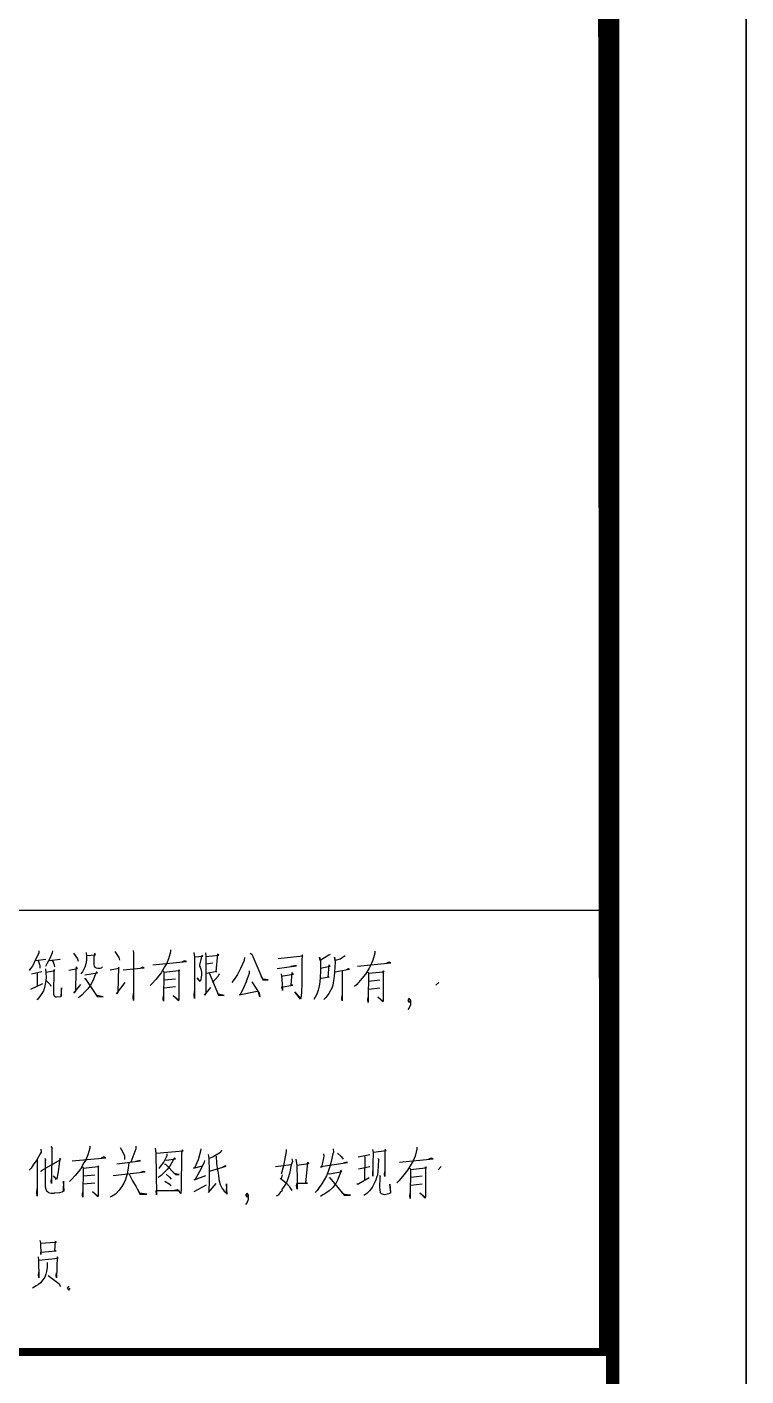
# Model space of a CAD drawing. Extents: x 12152 to 491505, y 111028 to 412681.
# Drawn here: x 231132 to 236526, y 196150 to 206269 of the extents above; entities that cross this region are included whole.
import ezdxf

# ---------------------------------------------------------------- set-up
doc = ezdxf.new("R2010")
doc.units = 0
doc.header["$LTSCALE"] = 1000
doc.header["$MEASUREMENT"] = 0
doc.layers.add('PUB_TITLE', color=4, linetype='Continuous')
doc.layers.add('yichutu', color=7, linetype='Continuous', true_color=0xffffff, plot=False)

# ---------------------------------------------------------------- blocks, each defined once
blk = doc.blocks.new('yct-1051-594-105100-59400-100-1002.0')
at = {"layer": 'yichutu', "color": 7, "true_color": 0xffffff}
blk.add_lwpolyline([(0, 0), (0, 59400), (105100, 59400), (105100, 0)], close=True, dxfattribs=at)

msp = doc.modelspace()

# ---------------------------------------------------------------- linework, layer by layer
at = {"layer": 'PUB_TITLE'}
for p, q in [((227053.8, 199644.6), (235453.8, 199644.6)), ((231929.3, 199342.9), (231931.7, 199321.8)), ((232207.4, 199345.9), (232207.4, 199330.8)), ((231186.7, 199252.2), (231172.2, 199225)), ((231220.5, 199324.8), (231186.7, 199252.2)), ((231196.3, 199267.3), (231273.7, 199276.4)), ((231215.7, 199267.3), (231225.4, 199237.1)), ((231220.5, 199339.9), (231220.5, 199324.8)), ((231283.4, 199246.2), (231271.3, 199222)), ((231302.8, 199282.5), (231283.4, 199246.2)), ((231297.9, 199267.3), (231380.2, 199276.4)), ((231319.7, 199324.8), (231302.8, 199282.5)), ((231322.1, 199339.9), (231319.7, 199324.8)), ((231322.1, 199267.3), (231336.6, 199234.1)), ((231481.8, 199321.8), (231510.8, 199279.4)), ((231510.8, 199279.4), (231515.6, 199261.3)), ((231573.7, 199243.1), (231566.4, 199215.9)), ((231578.5, 199270.4), (231573.7, 199243.1)), ((231576.1, 199327.8), (231578.5, 199300.6)), ((231578.5, 199300.6), (231578.5, 199270.4)), ((231580.9, 199303.6), (231646.3, 199309.7)), ((231641.4, 199318.7), (231634.2, 199294.5)), ((231634.2, 199294.5), (231634.2, 199273.4)), ((231634.2, 199273.4), (231634.2, 199255.2)), ((231634.2, 199255.2), (231634.2, 199234.1)), ((231646.3, 199309.7), (231641.4, 199318.7)), ((231791.4, 199333.9), (231810.7, 199303.6)), ((231810.7, 199303.6), (231820.4, 199288.5)), ((231820.4, 199288.5), (231825.3, 199270.4)), ((231931.7, 199321.8), (231931.7, 198968)), ((232076.8, 199234.1), (232328.4, 199258.3)), ((232178.4, 199243.1), (232163.9, 199219)), ((232192.9, 199279.4), (232178.4, 199243.1)), ((232207.4, 199330.8), (232192.9, 199279.4)), ((232313.9, 199264.3), (232294.5, 199255.2)), ((232328.4, 199258.3), (232313.9, 199264.3)), ((232384, 199327.8), (232388.9, 199291.5)), ((232388.9, 199291.5), (232388.9, 198983.1)), ((232391.3, 199294.5), (232451.8, 199300.6)), ((232444.5, 199306.6), (232425.1, 199231)), ((232451.8, 199300.6), (232444.5, 199306.6)), ((232471.1, 199324.8), (232473.5, 199297.6)), ((232473.5, 199297.6), (232473.5, 199019.4)), ((232475.9, 199297.6), (232570.3, 199306.6)), ((232526.7, 199246.2), (232475.9, 199240.1)), ((232560.6, 199315.7), (232548.5, 199185.7)), ((232570.3, 199306.6), (232560.6, 199315.7)), ((232761.4, 199267.3), (232734.8, 199206.9)), ((232763.8, 199288.5), (232761.4, 199267.3)), ((232807.3, 199321.8), (232819.4, 199315.7)), ((232819.4, 199315.7), (232901.7, 199122.2)), ((233015.7, 199282.6), (233201.9, 199300.8)), ((233197.1, 199309.9), (233194.7, 199264.5)), ((233194.7, 199264.5), (233194.7, 199095.2)), ((233201.9, 199300.8), (233197.1, 199309.9)), ((233325.3, 199291.7), (233332.5, 199267.5)), ((233330.1, 199267.5), (233325.3, 199291.7)), ((233395.4, 199306.8), (233330.1, 199267.5)), ((233332.5, 199267.5), (233332.5, 199188.9)), ((233405.1, 199312.9), (233395.4, 199306.8)), ((233439, 199291.7), (233443.8, 199255.4)), ((233443.8, 199267.5), (233439, 199291.7)), ((233443.8, 199255.4), (233441.4, 199219.1)), ((233480.1, 199276.6), (233443.8, 199267.5)), ((233518.8, 199300.8), (233480.1, 199276.6)), ((233610.7, 199225.2), (233862.3, 199249.4)), ((233726.8, 199270.6), (233712.3, 199234.3)), ((233741.3, 199322), (233726.8, 199270.6)), ((233741.3, 199337.1), (233741.3, 199322)), ((233847.8, 199255.4), (233828.4, 199246.4)), ((233862.3, 199249.4), (233847.8, 199255.4)), ((231157.6, 199206.9), (231148, 199191.7)), ((231172.2, 199225), (231157.6, 199206.9)), ((231164.9, 199167.6), (231242.3, 199185.7)), ((231208.4, 199173.6), (231208.4, 199073.8)), ((231225.4, 199237.1), (231227.8, 199228)), ((231227.8, 199228), (231227.8, 199209.9)), ((231271.3, 199203.8), (231273.7, 199176.6)), ((231273.7, 199176.6), (231276.2, 199137.3)), ((231276.2, 199179.6), (231341.5, 199191.7)), ((231334.2, 199179.6), (231331.8, 199034.5)), ((231334.2, 199197.8), (231334.2, 199179.6)), ((231341.5, 199191.7), (231334.2, 199197.8)), ((231336.6, 199234.1), (231339.1, 199219)), ((231445.5, 199194.8), (231510.8, 199206.9)), ((231498.7, 199194.8), (231496.3, 199034.5)), ((231501.1, 199219), (231498.7, 199194.8)), ((231510.8, 199206.9), (231501.1, 199219)), ((231547.1, 199182.7), (231535, 199167.6)), ((231556.8, 199197.8), (231547.1, 199182.7)), ((231566.4, 199215.9), (231556.8, 199197.8)), ((231566.4, 199158.5), (231660.8, 199173.6)), ((231643.8, 199158.5), (231631.7, 199128.2)), ((231634.2, 199234.1), (231636.6, 199225)), ((231636.6, 199225), (231641.4, 199215.9)), ((231641.4, 199215.9), (231651.1, 199212.9)), ((231653.5, 199182.7), (231643.8, 199158.5)), ((231651.1, 199212.9), (231663.2, 199209.9)), ((231660.8, 199173.6), (231653.5, 199182.7)), ((231663.2, 199209.9), (231680.1, 199209.9)), ((231680.1, 199209.9), (231689.8, 199212.9)), ((231689.8, 199212.9), (231697.1, 199219)), ((231755.1, 199197.8), (231822.8, 199209.9)), ((231818, 199215.9), (231813.2, 199028.5)), ((231822.8, 199209.9), (231818, 199215.9)), ((231854.3, 199197.8), (232011.5, 199212.9)), ((232001.8, 199215.9), (231982.5, 199209.9)), ((232011.5, 199212.9), (232001.8, 199215.9)), ((232137.3, 199173.6), (232098.6, 199125.2)), ((232163.9, 199219), (232137.3, 199173.6)), ((232154.2, 199191.7), (232159.1, 199179.6)), ((232159.1, 199179.6), (232156.6, 198980.1)), ((232159.1, 199179.6), (232270.3, 199191.7)), ((232270.3, 199197.8), (232275.2, 199191.7)), ((232270.3, 199191.7), (232270.3, 199197.8)), ((232275.2, 199191.7), (232270.3, 199188.7)), ((232270.3, 199188.7), (232270.3, 198977.1)), ((232425.1, 199231), (232425.1, 199225)), ((232425.1, 199225), (232430, 199215.9)), ((232430, 199215.9), (232437.2, 199200.8)), ((232437.2, 199200.8), (232442.1, 199179.6)), ((232439.7, 199140.3), (232437.2, 199125.2)), ((232442.1, 199161.5), (232439.7, 199140.3)), ((232442.1, 199179.6), (232442.1, 199161.5)), ((232555.8, 199185.7), (232478.4, 199170.6)), ((232497.7, 199173.6), (232567.9, 199007.3)), ((232565.4, 199149.4), (232524.3, 199101)), ((232548.5, 199185.7), (232555.8, 199185.7)), ((232572.7, 199167.6), (232565.4, 199149.4)), ((232710.6, 199161.5), (232686.4, 199125.2)), ((232734.8, 199206.9), (232710.6, 199161.5)), ((232797.7, 199170.6), (232775.9, 199110.1)), ((232797.7, 199188.7), (232797.7, 199170.6)), ((232904.1, 199128.2), (232889.6, 199149.4)), ((233008.4, 199207.1), (233153.5, 199228.2)), ((233038.4, 199165.8), (233043.2, 199129.5)), ((233129.3, 199161.7), (233039.8, 199146.6)), ((233139, 199228.2), (233112.4, 199222.2)), ((233114.8, 199083.1), (233122.1, 199176.8)), ((233122.1, 199176.8), (233129.3, 199161.7)), ((233153.5, 199228.2), (233139, 199228.2)), ((233330.1, 199140.5), (233327.7, 199107.3)), ((233332.5, 199188.9), (233330.1, 199140.5)), ((233402.7, 199222.2), (233334.9, 199207.1)), ((233342.2, 199134.5), (233397.8, 199143.6)), ((233390.6, 199140.5), (233397.8, 199234.3)), ((233397.8, 199143.6), (233390.6, 199140.5)), ((233397.8, 199234.3), (233402.7, 199222.2)), ((233436.5, 199146.6), (233431.7, 199116.3)), ((233439, 199179.8), (233436.5, 199146.6)), ((233441.4, 199219.1), (233439, 199179.8)), ((233441.4, 199182.9), (233550.2, 199201)), ((233497, 199188.9), (233497, 198965.2)), ((233543, 199204), (233530.9, 199198)), ((233550.2, 199201), (233543, 199204)), ((233671.2, 199164.7), (233632.5, 199116.3)), ((233697.8, 199210.1), (233671.2, 199164.7)), ((233688.1, 199182.9), (233692.9, 199170.8)), ((233692.9, 199170.8), (233690.5, 198971.2)), ((233692.9, 199170.8), (233804.2, 199182.9)), ((233712.3, 199234.3), (233697.8, 199210.1)), ((233804.2, 199188.9), (233809.1, 199182.9)), ((233804.2, 199182.9), (233804.2, 199188.9)), ((233809.1, 199182.9), (233804.2, 199179.8)), ((233804.2, 199179.8), (233804.2, 198968.2)), ((231160.1, 199052.7), (231249.6, 199095)), ((231254.4, 199040.6), (231242.3, 199019.4)), ((231264.1, 199064.7), (231254.4, 199040.6)), ((231271.3, 199101), (231264.1, 199064.7)), ((231276.2, 199137.3), (231271.3, 199101)), ((231276.2, 199116.2), (231305.2, 199085.9)), ((231305.2, 199085.9), (231310, 199073.8)), ((231389.9, 199061.7), (231385, 199001.3)), ((231389.9, 199001.3), (231389.9, 199061.7)), ((231484.2, 199022.4), (231535, 199085.9)), ((231564, 199131.3), (231568.9, 199131.3)), ((231588.2, 199055.7), (231566.4, 199031.5)), ((231568.9, 199131.3), (231658.4, 198998.2)), ((231607.6, 199082.9), (231588.2, 199055.7)), ((231619.6, 199104.1), (231607.6, 199082.9)), ((231631.7, 199128.2), (231619.6, 199104.1)), ((231803.5, 199016.4), (231868.8, 199101)), ((232072, 199095), (232055.1, 199079.9)), ((232098.6, 199125.2), (232072, 199095)), ((232246.1, 199128.2), (232161.5, 199119.2)), ((232161.5, 199061.7), (232246.1, 199070.8)), ((232408.2, 199137.3), (232430, 199113.1)), ((232430, 199110.1), (232408.2, 199137.3)), ((232437.2, 199125.2), (232430, 199110.1)), ((232463.8, 199007.3), (232512.2, 199064.7)), ((232686.4, 199125.2), (232669.5, 199101)), ((232756.5, 199061.7), (232732.3, 199010.3)), ((232778.3, 199113.1), (232756.5, 199061.7)), ((232775.9, 199110.1), (232778.3, 199113.1)), ((232819.4, 199107.1), (232872.6, 199022.4)), ((232901.7, 199122.2), (232906.5, 199122.2)), ((232940.4, 199122.2), (232904.1, 199128.2)), ((232906.5, 199122.2), (232940.4, 199122.2)), ((233039.8, 199068), (233126.9, 199083.1)), ((233043.2, 199129.5), (233048, 199041.9)), ((233048, 199041.9), (233045.6, 199063)), ((233126.9, 199083.1), (233114.8, 199083.1)), ((233194.7, 199095.2), (233192.2, 199028.7)), ((233315.6, 199043.8), (233305.9, 199013.5)), ((233322.9, 199074), (233315.6, 199043.8)), ((233327.7, 199107.3), (233322.9, 199074)), ((233337.4, 199131.5), (233342.2, 199134.5)), ((233407.5, 199040.8), (233395.4, 199019.6)), ((233419.6, 199058.9), (233407.5, 199040.8)), ((233426.9, 199083.1), (233419.6, 199058.9)), ((233431.7, 199116.3), (233426.9, 199083.1)), ((233605.9, 199086.1), (233588.9, 199071)), ((233632.5, 199116.3), (233605.9, 199086.1)), ((233780, 199119.4), (233695.4, 199110.3)), ((233695.4, 199052.8), (233780, 199061.9)), ((234222.7, 199101.2), (234198.5, 199083.1)), ((231213.3, 198977.1), (231206, 198971)), ((231225.4, 198995.2), (231213.3, 198977.1)), ((231242.3, 199019.4), (231225.4, 198995.2)), ((231331.8, 199034.5), (231331.8, 199013.3)), ((231331.8, 199013.3), (231336.6, 199001.3)), ((231336.6, 199001.3), (231343.9, 198995.2)), ((231343.9, 198995.2), (231353.6, 198995.2)), ((231353.6, 198995.2), (231385, 198998.2)), ((231385, 198998.2), (231389.9, 199001.3)), ((231496.3, 199034.5), (231484.2, 199022.4)), ((231527.7, 198995.2), (231513.2, 198986.1)), ((231544.7, 199010.3), (231527.7, 198995.2)), ((231566.4, 199031.5), (231544.7, 199010.3)), ((231658.4, 199004.3), (231646.3, 199016.4)), ((231704.3, 198995.2), (231658.4, 199004.3)), ((231658.4, 198998.2), (231704.3, 198995.2)), ((231813.2, 199028.5), (231803.5, 199016.4)), ((231929.3, 198992.2), (231931.7, 199022.4)), ((231931.7, 198968), (231929.3, 198992.2)), ((232154.2, 198980.1), (232156.6, 199001.3)), ((232156.6, 198961.9), (232154.2, 198980.1)), ((232156.6, 198980.1), (232156.6, 198961.9)), ((232229.2, 199004.3), (232267.9, 198971)), ((232267.9, 198965), (232229.2, 199004.3)), ((232270.3, 198977.1), (232267.9, 198965)), ((232386.4, 199007.3), (232388.9, 199034.5)), ((232388.9, 198983.1), (232386.4, 199007.3)), ((232473.5, 199019.4), (232463.8, 199007.3)), ((232567.9, 199013.3), (232558.2, 199031.5)), ((232611.4, 199004.3), (232567.9, 199013.3)), ((232567.9, 199007.3), (232611.4, 199004.3)), ((232722.7, 199010.3), (232858.1, 199037.5)), ((232732.3, 199010.3), (232722.7, 199010.3)), ((232877.5, 198995.2), (232867.8, 199028.5)), ((232872.6, 199022.4), (232877.5, 198995.2)), ((233141.4, 199031.7), (233182.6, 198986.3)), ((233182.6, 198977.3), (233141.4, 199031.7)), ((233185, 198983.3), (233182.6, 198977.3)), ((233189.8, 198998.4), (233185, 198983.3)), ((233192.2, 199028.7), (233189.8, 198998.4)), ((233293.8, 198992.4), (233284.2, 198974.2)), ((233305.9, 199013.5), (233293.8, 198992.4)), ((233371.2, 198986.3), (233359.1, 198974.2)), ((233383.3, 199001.4), (233371.2, 198986.3)), ((233395.4, 199019.6), (233383.3, 199001.4)), ((233494.6, 198980.3), (233497, 199004.5)), ((233497, 198965.2), (233494.6, 198980.3)), ((233688.1, 198971.2), (233690.5, 198992.4)), ((233690.5, 198953.1), (233688.1, 198971.2)), ((233690.5, 198971.2), (233690.5, 198953.1)), ((233763.1, 198995.4), (233801.8, 198962.1)), ((233801.8, 198956.1), (233763.1, 198995.4)), ((233804.2, 198968.2), (233801.8, 198956.1)), ((234000.1, 198983.3), (233988.1, 198968.2)), ((233988.1, 198968.2), (234000.1, 198953.1)), ((234012.2, 198968.2), (234000.1, 198983.3)), ((234000.1, 198953.1), (234012.2, 198968.2)), ((234000.1, 198910.7), (234012.2, 198938)), ((234012.2, 198938), (234012.2, 198968.2)), ((233990.5, 198898.6), (234000.1, 198910.7)), ((231236.9, 197830), (231229.6, 197817.9)), ((231234.5, 197851.2), (231236.9, 197830)), ((231311.9, 197872.3), (231324, 197857.2)), ((231319.1, 197860.2), (231316.7, 197594.2)), ((231324, 197857.2), (231319.1, 197860.2)), ((231602.2, 197860.2), (231587.6, 197808.8)), ((231602.2, 197875.3), (231602.2, 197860.2)), ((231831.9, 197863.3), (231851.3, 197830)), ((231851.3, 197830), (231863.4, 197802.8)), ((231948.1, 197854.2), (231911.8, 197754.4)), ((231948.1, 197875.3), (231948.1, 197854.2)), ((232093.2, 197860.2), (232098, 197820.9)), ((232100.4, 197820.9), (232303.6, 197839.1)), ((232296.4, 197848.1), (232291.5, 197820.9)), ((232303.6, 197839.1), (232296.4, 197848.1)), ((232434.3, 197836), (232414.9, 197772.5)), ((232436.7, 197854.2), (232434.3, 197836)), ((232584.2, 197827), (232528.6, 197793.7)), ((232591.5, 197845.1), (232584.2, 197827)), ((233075.6, 197833.2), (233056.2, 197727.4)), ((233075.6, 197848.3), (233075.6, 197833.2)), ((233431.1, 197830.2), (233426.3, 197818.1)), ((233428.7, 197854.4), (233431.1, 197830.2)), ((233723.8, 197848.3), (233728.7, 197827.2)), ((233728.7, 197827.2), (233726.2, 197742.5)), ((233731.1, 197830.2), (233825.4, 197842.3)), ((233818.2, 197851.4), (233815.7, 197836.2)), ((233815.7, 197836.2), (233815.7, 197685.1)), ((233825.4, 197842.3), (233818.2, 197851.4)), ((234057.6, 197851.4), (234043.1, 197800)), ((234057.6, 197866.5), (234057.6, 197851.4)), ((231178.8, 197733.2), (231164.3, 197709.1)), ((231205.5, 197772.5), (231178.8, 197733.2)), ((231229.6, 197817.9), (231205.5, 197772.5)), ((231207.9, 197772.5), (231207.9, 197500.4)), ((231241.7, 197690.9), (231384.5, 197775.6)), ((231265.9, 197784.6), (231273.2, 197769.5)), ((231268.3, 197775.6), (231268.3, 197591.1)), ((231273.2, 197769.5), (231268.3, 197775.6)), ((231377.2, 197784.6), (231369.9, 197721.1)), ((231384.5, 197775.6), (231377.2, 197784.6)), ((231471.5, 197763.5), (231723.1, 197787.7)), ((231558.6, 197748.4), (231532, 197703)), ((231573.1, 197772.5), (231558.6, 197748.4)), ((231587.6, 197808.8), (231573.1, 197772.5)), ((231665, 197727.2), (231669.9, 197721.1)), ((231665, 197721.1), (231665, 197727.2)), ((231708.6, 197793.7), (231689.2, 197784.6)), ((231723.1, 197787.7), (231708.6, 197793.7)), ((231805.3, 197742.3), (231984.3, 197763.5)), ((231863.4, 197802.8), (231863.4, 197775.6)), ((231894.8, 197748.4), (231890, 197709.1)), ((231977.1, 197766.5), (231948.1, 197760.5)), ((231984.3, 197763.5), (231977.1, 197766.5)), ((232098, 197820.9), (232102.9, 197509.5)), ((232158.5, 197757.4), (232131.9, 197721.1)), ((232180.3, 197802.8), (232158.5, 197757.4)), ((232163.3, 197739.3), (232170.6, 197739.3)), ((232168.2, 197772.5), (232177.8, 197769.5)), ((232170.6, 197739.3), (232245.6, 197660.7)), ((232177.8, 197769.5), (232245.6, 197778.6)), ((232180.3, 197817.9), (232180.3, 197802.8)), ((232206.9, 197730.2), (232182.7, 197700)), ((232238.3, 197787.7), (232206.9, 197730.2)), ((232245.6, 197778.6), (232238.3, 197787.7)), ((232291.5, 197820.9), (232289.1, 197548.8)), ((232381, 197709.1), (232448.8, 197727.2)), ((232414.9, 197772.5), (232388.3, 197709.1)), ((232460.9, 197751.4), (232427, 197684.9)), ((232463.3, 197766.5), (232460.9, 197751.4)), ((232489.9, 197811.9), (232497.1, 197781.6)), ((232497.1, 197781.6), (232499.6, 197687.9)), ((232528.6, 197793.7), (232499.6, 197781.6)), ((232502, 197687.9), (232625.3, 197724.2)), ((232550.4, 197799.8), (232552.8, 197745.3)), ((232552.8, 197745.3), (232560, 197693.9)), ((232618.1, 197727.2), (232596.3, 197715.1)), ((232625.3, 197724.2), (232618.1, 197727.2)), ((232995.7, 197721.3), (233114.3, 197736.5)), ((233056.2, 197727.4), (233039.3, 197663.9)), ((233114.3, 197733.4), (233102.2, 197669.9)), ((233123.9, 197760.6), (233114.3, 197733.4)), ((233119.1, 197778.8), (233123.9, 197760.6)), ((233148.1, 197775.8), (233155.4, 197730.4)), ((233242.5, 197742.5), (233155.4, 197730.4)), ((233155.4, 197730.4), (233157.8, 197624.6)), ((233223.1, 197597.4), (233237.6, 197754.6)), ((233237.6, 197754.6), (233242.5, 197742.5)), ((233336.8, 197721.3), (233535.2, 197751.6)), ((233358.6, 197800), (233341.6, 197715.3)), ((233356.2, 197818.1), (233358.6, 197800)), ((233414.2, 197760.6), (233404.5, 197721.3)), ((233426.3, 197818.1), (233414.2, 197760.6)), ((233460.2, 197821.1), (233489.2, 197796.9)), ((233489.2, 197796.9), (233498.9, 197784.8)), ((233498.9, 197784.8), (233503.7, 197775.8)), ((233523.1, 197751.6), (233508.5, 197748.6)), ((233535.2, 197751.6), (233523.1, 197751.6)), ((233704.5, 197809), (233617.4, 197790.9)), ((233665.8, 197796.9), (233663.4, 197618.5)), ((233726.2, 197742.5), (233726.2, 197648.8)), ((233764.9, 197781.8), (233774.6, 197772.7)), ((233767.4, 197727.4), (233764.9, 197688.1)), ((233769.8, 197772.7), (233767.4, 197727.4)), ((233774.6, 197772.7), (233769.8, 197772.7)), ((233927, 197754.6), (234178.6, 197778.8)), ((234014.1, 197739.5), (233987.5, 197694.1)), ((234028.6, 197763.7), (234014.1, 197739.5)), ((234043.1, 197800), (234028.6, 197763.7)), ((234164.1, 197784.8), (234144.7, 197775.8)), ((234178.6, 197778.8), (234164.1, 197784.8)), ((231164.3, 197709.1), (231147.4, 197693.9)), ((231234.5, 197687.9), (231239.3, 197684.9)), ((231239.3, 197684.9), (231241.7, 197690.9)), ((231314.3, 197609.3), (231316.7, 197630.4)), ((231331.2, 197651.6), (231353, 197630.4)), ((231353, 197624.4), (231331.2, 197651.6)), ((231357.8, 197639.5), (231353, 197624.4)), ((231353, 197630.4), (231355.4, 197636.5)), ((231360.3, 197657.6), (231357.8, 197639.5)), ((231365.1, 197681.8), (231360.3, 197657.6)), ((231369.9, 197721.1), (231365.1, 197681.8)), ((231466.7, 197624.4), (231449.8, 197609.3)), ((231493.3, 197654.6), (231466.7, 197624.4)), ((231532, 197703), (231493.3, 197654.6)), ((231548.9, 197721.1), (231553.8, 197709.1)), ((231553.8, 197709.1), (231551.4, 197509.5)), ((231553.8, 197709.1), (231665, 197721.1)), ((231640.9, 197657.6), (231556.2, 197648.6)), ((231669.9, 197721.1), (231665, 197718.1)), ((231665, 197718.1), (231665, 197506.5)), ((231778.7, 197654.6), (232018.2, 197681.8)), ((231870.6, 197624.4), (231858.6, 197597.2)), ((231882.7, 197666.7), (231870.6, 197624.4)), ((231890, 197709.1), (231882.7, 197666.7)), ((231897.3, 197663.7), (231923.9, 197615.3)), ((232003.7, 197684.9), (231984.3, 197675.8)), ((232015.8, 197681.8), (232003.7, 197684.9)), ((232139.1, 197654.6), (232115, 197639.5)), ((232131.9, 197721.1), (232119.8, 197706)), ((232160.9, 197675.8), (232139.1, 197654.6)), ((232182.7, 197700), (232160.9, 197675.8)), ((232175.4, 197663.7), (232202, 197642.5)), ((232202, 197642.5), (232214.1, 197627.4)), ((232245.6, 197666.7), (232233.5, 197672.8)), ((232272.2, 197660.7), (232245.6, 197666.7)), ((232245.6, 197660.7), (232272.2, 197660.7)), ((232388.3, 197709.1), (232381, 197709.1)), ((232385.9, 197621.4), (232473, 197654.6)), ((232393.1, 197624.4), (232385.9, 197621.4)), ((232427, 197684.9), (232393.1, 197624.4)), ((232499.6, 197687.9), (232499.6, 197609.3)), ((232560, 197693.9), (232562.5, 197687.9)), ((232562.5, 197687.9), (232567.3, 197657.6)), ((232567.3, 197657.6), (232572.1, 197624.4)), ((232572.1, 197624.4), (232581.8, 197588.1)), ((233032, 197633.7), (233051.4, 197618.5)), ((233045, 197659), (233037.8, 197628.7)), ((233090.1, 197636.7), (233080.4, 197606.4)), ((233102.2, 197669.9), (233090.1, 197636.7)), ((233157.8, 197624.6), (233157.8, 197552)), ((233341.6, 197715.3), (233336.8, 197721.3)), ((233361, 197621.6), (233344.1, 197591.3)), ((233377.9, 197651.8), (233361, 197621.6)), ((233392.4, 197685.1), (233377.9, 197651.8)), ((233404.5, 197721.3), (233392.4, 197685.1)), ((233392.4, 197669.9), (233404.5, 197666.9)), ((233397.3, 197639.7), (233404.5, 197636.7)), ((233404.5, 197666.9), (233494, 197685.1)), ((233404.5, 197636.7), (233511, 197506.7)), ((233465, 197624.6), (233448.1, 197594.3)), ((233481.9, 197673), (233465, 197624.6)), ((233486.8, 197694.1), (233481.9, 197673)), ((233494, 197685.1), (233486.8, 197694.1)), ((233619.8, 197703.2), (233704.5, 197721.3)), ((233622.2, 197594.3), (233699.6, 197639.7)), ((233726.2, 197663.9), (233726.2, 197688.1)), ((233726.2, 197648.8), (233726.2, 197663.9)), ((233748, 197621.6), (233735.9, 197594.3)), ((233755.3, 197645.7), (233748, 197621.6)), ((233760.1, 197657.8), (233755.3, 197645.7)), ((233764.9, 197688.1), (233760.1, 197657.8)), ((233777, 197657.8), (233781.9, 197645.7)), ((233779.5, 197639.7), (233777, 197564.1)), ((233781.9, 197645.7), (233779.5, 197639.7)), ((233813.3, 197663.9), (233815.7, 197682)), ((233815.7, 197645.7), (233813.3, 197663.9)), ((233815.7, 197685.1), (233815.7, 197645.7)), ((233948.8, 197645.7), (233922.2, 197615.5)), ((233987.5, 197694.1), (233948.8, 197645.7)), ((234004.4, 197712.3), (234009.3, 197700.2)), ((234009.3, 197700.2), (234006.8, 197500.6)), ((234009.3, 197700.2), (234120.5, 197712.3)), ((234096.3, 197648.8), (234011.7, 197639.7)), ((234120.5, 197718.3), (234125.4, 197712.3)), ((234120.5, 197712.3), (234120.5, 197718.3)), ((234125.4, 197712.3), (234120.5, 197709.2)), ((234120.5, 197709.2), (234120.5, 197497.6)), ((234239.1, 197721.3), (234217.3, 197697.2)), ((231205.5, 197524.6), (231207.9, 197557.9)), ((231207.9, 197500.4), (231205.5, 197524.6)), ((231268.3, 197591.1), (231268.3, 197570)), ((231268.3, 197570), (231273.2, 197551.8)), ((231273.2, 197551.8), (231278, 197539.7)), ((231278, 197539.7), (231285.3, 197533.7)), ((231285.3, 197533.7), (231292.5, 197527.6)), ((231292.5, 197527.6), (231311.9, 197521.6)), ((231311.9, 197521.6), (231336.1, 197521.6)), ((231316.7, 197594.2), (231314.3, 197609.3)), ((231336.1, 197521.6), (231338.5, 197524.6)), ((231338.5, 197524.6), (231377.2, 197527.6)), ((231377.2, 197527.6), (231396.5, 197530.7)), ((231403.8, 197539.7), (231396.5, 197530.7)), ((231396.5, 197530.7), (231411.1, 197539.7)), ((231406.2, 197612.3), (231403.8, 197539.7)), ((231411.1, 197539.7), (231406.2, 197612.3)), ((231548.9, 197509.5), (231551.4, 197530.7)), ((231556.2, 197591.1), (231640.9, 197600.2)), ((231623.9, 197533.7), (231662.6, 197500.4)), ((231662.6, 197494.4), (231623.9, 197533.7)), ((231819.9, 197542.8), (231795.7, 197515.5)), ((231844, 197573), (231819.9, 197542.8)), ((231858.6, 197597.2), (231844, 197573)), ((231923.9, 197615.3), (231950.5, 197570)), ((231950.5, 197570), (231979.5, 197515.5)), ((231979.5, 197521.6), (231962.6, 197548.8)), ((232025.5, 197515.5), (231979.5, 197521.6)), ((232100.4, 197542.8), (232272.2, 197542.8)), ((232102.9, 197509.5), (232100.4, 197542.8)), ((232165.8, 197612.3), (232197.2, 197591.1)), ((232197.2, 197591.1), (232211.7, 197576)), ((232260.1, 197545.8), (232235.9, 197542.8)), ((232272.2, 197542.8), (232260.1, 197545.8)), ((232286.7, 197518.6), (232269.8, 197542.8)), ((232289.1, 197548.8), (232286.7, 197518.6)), ((232385.9, 197533.7), (232477.8, 197585.1)), ((232492.3, 197527.6), (232550.4, 197594.2)), ((232497.1, 197536.7), (232492.3, 197527.6)), ((232499.6, 197609.3), (232497.1, 197536.7)), ((232581.8, 197588.1), (232596.3, 197557.9)), ((232596.3, 197557.9), (232610.8, 197536.7)), ((232610.8, 197536.7), (232625.3, 197524.6)), ((232627.8, 197591.1), (232625.3, 197521.6)), ((232625.3, 197524.6), (232632.6, 197515.5)), ((232632.6, 197515.5), (232627.8, 197591.1)), ((232782.6, 197521.6), (232770.5, 197506.5)), ((232794.7, 197506.5), (232782.6, 197521.6)), ((233030.5, 197525.9), (233016, 197507.8)), ((233047.5, 197541), (233030.5, 197525.9)), ((233061, 197573.2), (233041.7, 197546)), ((233051.4, 197618.5), (233078, 197597.4)), ((233075.6, 197597.4), (233061, 197573.2)), ((233080.4, 197606.4), (233075.6, 197597.4)), ((233078, 197597.4), (233099.7, 197573.2)), ((233099.7, 197573.2), (233109.4, 197558.1)), ((233109.4, 197558.1), (233119.1, 197542.9)), ((233153, 197579.2), (233157.8, 197597.4)), ((233157.8, 197552), (233153, 197579.2)), ((233157.8, 197597.4), (233235.2, 197597.4)), ((233235.2, 197597.4), (233223.1, 197597.4)), ((233307.8, 197542.9), (233293.3, 197527.8)), ((233324.7, 197564.1), (233307.8, 197542.9)), ((233344.1, 197591.3), (233324.7, 197564.1)), ((233373.1, 197521.8), (233351.3, 197509.7)), ((233399.7, 197539.9), (233373.1, 197521.8)), ((233426.3, 197564.1), (233399.7, 197539.9)), ((233448.1, 197594.3), (233426.3, 197564.1)), ((233511, 197512.7), (233491.6, 197527.8)), ((233605.3, 197594.3), (233615, 197588.3)), ((233615, 197588.3), (233622.2, 197594.3)), ((233702.1, 197539.9), (233680.3, 197518.8)), ((233721.4, 197564.1), (233702.1, 197539.9)), ((233735.9, 197594.3), (233721.4, 197564.1)), ((233777, 197564.1), (233779.5, 197546)), ((233779.5, 197546), (233781.9, 197527.8)), ((233781.9, 197527.8), (233789.1, 197518.8)), ((233847.2, 197518.8), (233856.9, 197521.8)), ((233854.4, 197588.3), (233859.3, 197527.8)), ((233861.7, 197527.8), (233854.4, 197588.3)), ((233859.3, 197527.8), (233854.4, 197521.8)), ((233856.9, 197521.8), (233861.7, 197527.8)), ((233922.2, 197615.5), (233905.2, 197600.4)), ((234004.4, 197500.6), (234006.8, 197521.8)), ((234011.7, 197582.3), (234096.3, 197591.3)), ((234079.4, 197524.8), (234118.1, 197491.5)), ((234118.1, 197485.5), (234079.4, 197524.8)), ((231551.4, 197491.3), (231548.9, 197509.5)), ((231551.4, 197509.5), (231551.4, 197491.3)), ((231665, 197506.5), (231662.6, 197494.4)), ((231771.5, 197500.4), (231757, 197491.3)), ((231795.7, 197515.5), (231771.5, 197500.4)), ((231979.5, 197515.5), (232030.3, 197515.5)), ((232030.3, 197515.5), (232025.5, 197515.5)), ((232770.5, 197506.5), (232782.6, 197491.3)), ((232772.9, 197436.9), (232782.6, 197449)), ((232782.6, 197491.3), (232794.7, 197506.5)), ((232782.6, 197449), (232794.7, 197476.2)), ((232794.7, 197476.2), (232794.7, 197506.5)), ((233016, 197507.8), (233001.5, 197498.7)), ((233351.3, 197509.7), (233334.4, 197497.6)), ((233559.3, 197506.7), (233511, 197512.7)), ((233511, 197506.7), (233559.3, 197506.7)), ((233680.3, 197518.8), (233658.5, 197503.6)), ((233789.1, 197518.8), (233796.4, 197515.7)), ((233796.4, 197515.7), (233810.9, 197512.7)), ((233810.9, 197512.7), (233847.2, 197518.8)), ((234006.8, 197482.5), (234004.4, 197500.6)), ((234006.8, 197500.6), (234006.8, 197482.5)), ((234120.5, 197497.6), (234118.1, 197485.5)), ((231227.2, 197167.3), (231232.1, 197146.1)), ((231343.3, 197152.1), (231232.1, 197143.1)), ((231232.1, 197146.1), (231234.5, 197061.4)), ((231340.9, 197088.6), (231345.7, 197161.2)), ((231350.6, 197152.1), (231343.3, 197152.1)), ((231345.7, 197161.2), (231350.6, 197152.1)), ((231215.1, 197043.3), (231217.5, 197019.1)), ((231217.5, 197019.1), (231220, 196886.1)), ((231220, 197019.1), (231365.1, 197034.2)), ((231234.5, 197079.6), (231350.6, 197088.6)), ((231234.5, 197061.4), (231234.5, 197079.6)), ((231350.6, 197088.6), (231340.9, 197088.6)), ((231357.8, 197043.3), (231353, 196886.1)), ((231365.1, 197034.2), (231357.8, 197043.3)), ((231217.5, 196907.2), (231220, 196928.4)), ((231273.2, 196913.3), (231265.9, 196892.1)), ((231278, 196934.4), (231273.2, 196913.3)), ((231282.9, 196967.7), (231278, 196934.4)), ((231282.9, 197001), (231282.9, 196967.7)), ((231350.6, 196901.2), (231353, 196925.4)), ((231200.6, 196825.6), (231174, 196810.5)), ((231217.5, 196837.7), (231200.6, 196825.6)), ((231220, 196886.1), (231217.5, 196907.2)), ((231232.1, 196849.8), (231217.5, 196837.7)), ((231251.4, 196870.9), (231232.1, 196849.8)), ((231265.9, 196892.1), (231251.4, 196870.9)), ((231290.1, 196904.2), (231350.6, 196858.8)), ((231353, 196886.1), (231350.6, 196901.2)), ((231350.6, 196858.8), (231369.9, 196843.7)), ((231369.9, 196843.7), (231382, 196822.6)), ((231444.6, 196824.9), (231432.8, 196810.1)), ((231432.8, 196810.1), (231444.6, 196795.3)), ((231444.6, 196795.3), (231456.5, 196810.1))]:
    msp.add_line(p, q, dxfattribs=at)
at = {"layer": 'PUB_TITLE', "color": 0}
msp.add_lwpolyline([(131426.1, 171762.5), (236526.1, 171762.5), (236526.1, 231162.5), (131426.1, 231162.5)], close=True, dxfattribs=at)
at = {"layer": 'PUB_TITLE', "color": 0, "const_width": 100}
msp.add_lwpolyline([(133926.1, 172762.5), (235526.1, 172762.5), (235526.1, 230162.5), (133926.1, 230162.5)], close=True, dxfattribs=at)
at = {"layer": 'PUB_TITLE', "const_width": 60}
msp.add_lwpolyline([(235453.8, 196330.3), (235438.5, 217931.8), (227053.8, 217930.3), (227053.8, 196330.3)], close=True, dxfattribs=at)

# ---------------------------------------------------------------- block references
at = {"layer": 'yichutu'}
msp.add_blockref('yct-1051-594-105100-59400-100-1002.0', (131426.1, 171762.5), dxfattribs=at)

doc.saveas('drawing.dxf')
